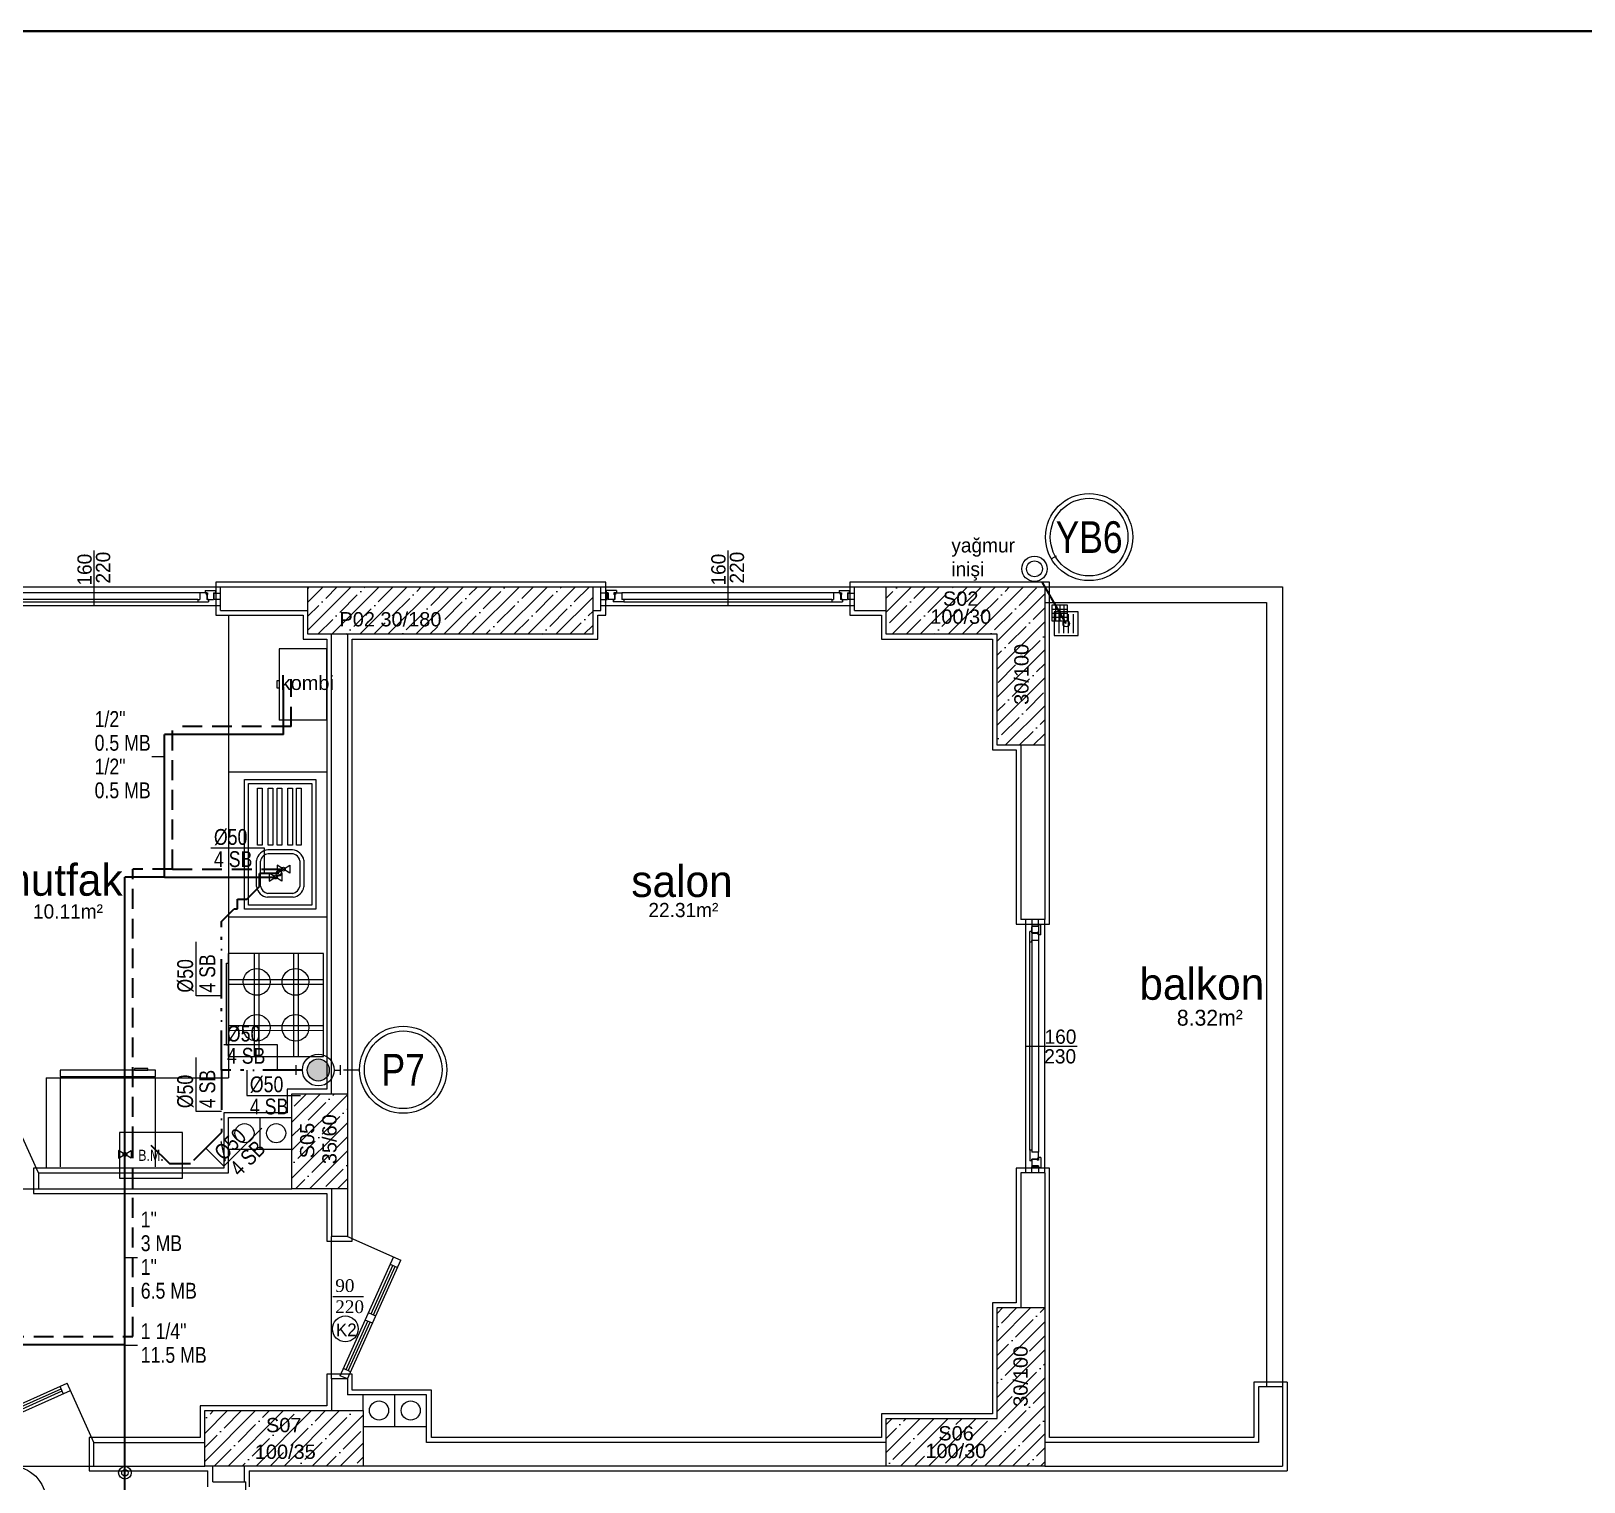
# Model space of a CAD drawing. Header units: centimetres. Extents: x 252513 to 260714, y -444050 to -441150.
# Drawn here: x 255610 to 256590, y -442066 to -441150 of the extents above; entities that cross this region are included whole.
import ezdxf
from ezdxf.enums import TextEntityAlignment as Align

# ---------------------------------------------------------------- set-up
doc = ezdxf.new("R2010")
doc.units = ezdxf.units.CM
for name, pattern in [('ROTAS_BASMA', [18.75, 12.5, -6.25]), ('ROTAS_PISSU', [45, 25, -6, 0, -6, 2, -6]), ('ROTAS_YAGMUR', [45, 30, -6, 0, -9])]:
    doc.linetypes.add(name, pattern=pattern)
for name, color, linetype, lineweight in [('ROTAS-MIMARI', 8, 'Continuous', 13), ('ROTAS-MIMARI-YAZI', 8, 'Continuous', 13), ('ROTAS-PAFTA', 144, 'Continuous', 35), ('ROTAS-SEMBOL-KILAVUZ', 9, 'Continuous', 9), ('ROTAS-SIHHI-CIHAZ-YAZI', 1, 'Continuous', 13), ('ROTAS-SIHHI-KOLON-NO', 1, 'Continuous', 18), ('ROTAS-SIHHI-PIS-SU', 6, 'ROTAS_PISSU', 30), ('ROTAS-SIHHI-PIS-SU-CAP', 211, 'Continuous', 18), ('ROTAS-SIHHI-SEMBOL', 1, 'Continuous', 18), ('ROTAS-SIHHI-SICAK-SU', 1, 'ROTAS_BASMA', 30), ('ROTAS-SIHHI-SOGUK-SU', 5, 'Continuous', 30), ('ROTAS-SIHHI-TEMIZ-SU-CAP', 101, 'Continuous', 18), ('ROTAS-SIHHI-YAGMUR', 3, 'ROTAS_YAGMUR', 30), ('ROTAS-SIHHI-YAGMUR-NO', 3, 'Continuous', 18)]:
    doc.layers.add(name, color=color, linetype=linetype, lineweight=lineweight)
doc.styles.add('arial_1_18', font='arial.ttf', dxfattribs={"height": 0.2})
doc.styles.add('ROTAS-YAZI', font='arial.ttf')
pattern_1 = [(45, (233139.548, -437638.89), (-8.838835, 8.838835), []), (45, (233148.387, -437638.89), (-8.838835, 8.838835), [15.625, -3.125, 0, -3.125])]

# ---------------------------------------------------------------- blocks, each defined once
blk = doc.blocks.new('ROTAS-S2-PIS-KOLON')
h = blk.add_hatch(color=6)
edge = h.paths.add_edge_path()
edge.add_arc((0, 0), 7, 0, 360)
at = {"color": 30}
for p, q in [((-10, 0), (-14, 0)), ((10, 0), (14, 0))]:
    blk.add_line(p, q, dxfattribs=at)
at = {"color": 1}
for points in [[(-14, -3), (-14, 3)], [(14, -3), (14, 3)]]:
    blk.add_lwpolyline(points, dxfattribs=at)
at = {"color": 30}
blk.add_circle((0, 0), 10, dxfattribs=at)
at = {"color": 6}
blk.add_circle((0, 0), 7, dxfattribs=at)
at = {"style": 'ROTAS-YAZI', "flags": 1}
blk.add_attdef('NO', (0, 0), '', height=5, dxfattribs=at)
blk = doc.blocks.new('ROTAS-S2-TEMIZ-GIRIS')
for radius in [4, 2]:
    blk.add_circle((0, 0), radius)
blk = doc.blocks.new('ROTAS-S2-KURESEL-VANA')
blk.add_lwpolyline([(-4, -2.5), (4, 2.5), (4, -2.5), (-4, 2.5)], close=True)
blk.add_circle((0, 0), 1.2)
blk = doc.blocks.new('ROTAS-S2-BALKON-SUZGECI')
for p, q in [((-4.5, -6), (-4.5, 6)), ((-1.5, -6), (-1.5, 6)), ((1.5, -6), (1.5, 6)), ((4.5, -6), (4.5, 6))]:
    blk.add_line(p, q)
blk.add_lwpolyline([(-7.5, -7.5), (7.5, -7.5), (7.5, 7.5), (-7.5, 7.5)], close=True)
blk.add_circle((0, 0), 2)
blk = doc.blocks.new('ROTAS-S2-KOLON-YAGMUR')
at = {"color": 3}
for radius in [8, 5]:
    blk.add_circle((0, 0), radius, dxfattribs=at)
blk = doc.blocks.new('ROTAS-S2-KOLON-NO')
at = {"color": 1}
for radius in [27.5, 24.5]:
    blk.add_circle((0, 0), radius, dxfattribs=at)
at = {"color": 6, "style": 'ROTAS-YAZI', "width": 0.8}
blk.add_attdef('NO', text='', height=20, dxfattribs=at).set_placement((0, 0), align=Align.MIDDLE_CENTER)
blk = doc.blocks.new('ROTAS-S2-KOLON-NO-YAGMUR')
at = {"color": 1}
for radius in [27.5, 24.5]:
    blk.add_circle((0, 0), radius, dxfattribs=at)
at = {"color": 3, "style": 'ROTAS-YAZI', "width": 0.8}
blk.add_attdef('NO', text='', height=20, dxfattribs=at).set_placement((0, 0), align=Align.MIDDLE_CENTER)
blk = doc.blocks.new('ROTAS-S2-PS-CAP-A')
for p, q in [((0, 0), (0, -16)), ((0, -16), (34, -16))]:
    blk.add_line(p, q)
at = {"style": 'ROTAS-YAZI', "width": 0.8}
for tag, p in [('CAP', (2, -14)), ('SB', (2, -28))]:
    blk.add_attdef(tag, p, '', height=10, dxfattribs=at)
blk = doc.blocks.new('ROTAS-S2-PS-CAP-U')
for p, q in [((0, 0), (0, 16)), ((0, 16), (34, 16))]:
    blk.add_line(p, q)
at = {"style": 'ROTAS-YAZI', "width": 0.8}
for tag, p in [('CAP', (2, 18)), ('SB', (2, 4))]:
    blk.add_attdef(tag, p, '', height=10, dxfattribs=at)
blk = doc.blocks.new('ROTAS-S2-PS-CAP-UL')
for p, q in [((0, 16), (-34, 16)), ((0, 0), (0, 16))]:
    blk.add_line(p, q)
at = {"style": 'ROTAS-YAZI', "width": 0.8}
for tag, p in [('CAP', (-32, 18)), ('SB', (-32, 4))]:
    blk.add_attdef(tag, p, '', height=10, dxfattribs=at)
blk = doc.blocks.new('ROTAS-S2-TS-CAP2')
at = {"style": 'ROTAS-YAZI', "width": 0.8}
for tag, p in [('C1', (0, 15)), ('M1', (0, 0))]:
    blk.add_attdef(tag, p, '', height=10, dxfattribs=at)
blk = doc.blocks.new('ROTAS-S2-TS-CAP4')
at = {"style": 'ROTAS-YAZI', "width": 0.8}
for tag, p in [('C1', (0, 45)), ('M1', (0, 30)), ('C2', (0, 15)), ('M2', (0, 0))]:
    blk.add_attdef(tag, p, '', height=10, dxfattribs=at)

msp = doc.modelspace()

# ---------------------------------------------------------------- hatches: boundary and pattern name
at = {"layer": 'ROTAS-MIMARI', "ltscale": 0.03}
h = msp.add_hatch(dxfattribs=at)
h.set_pattern_fill('ANSI35', color=256, scale=50, style=0)
h.set_pattern_definition(pattern_1)
h.paths.add_polyline_path([(255964.41, -441500.76), (255784.41, -441500.76), (255784.41, -441530.76), (255964.41, -441530.76)])
h.paths.add_polyline_path([(255802.08, -441528.25), (255871.06, -441528.25), (255871.06, -441514.28), (255802.08, -441514.28)], flags=24)
h = msp.add_hatch(dxfattribs=at)
h.set_pattern_fill('ANSI35', color=256, scale=50, style=0)
h.set_pattern_definition(pattern_1)
h.paths.add_polyline_path([(256249.41, -441500.76), (256149.41, -441500.76), (256149.41, -441530.76), (256219.41, -441530.76), (256219.41, -441600.76), (256249.41, -441600.76)])
h.paths.add_polyline_path([(256241.73, -441577.6), (256241.73, -441534.49), (256227.76, -441534.49), (256227.76, -441577.6)], flags=24)
h.paths.add_polyline_path([(256174.9, -441526.57), (256218.01, -441526.57), (256218.01, -441512.6), (256174.9, -441512.6)], flags=24)
h.paths.add_polyline_path([(256182.91, -441515.23), (256209.94, -441515.23), (256209.94, -441501.27), (256182.91, -441501.27)], flags=24)
h = msp.add_hatch(dxfattribs=at)
h.set_pattern_fill('ANSI35', color=256, scale=50, style=0)
h.set_pattern_definition(pattern_1)
h.paths.add_polyline_path([(255809.41, -441820.76), (255774.41, -441820.76), (255774.41, -441880.76), (255809.41, -441880.76)])
h.paths.add_polyline_path([(255805.05, -441867.51), (255805.05, -441831.39), (255791.08, -441831.39), (255791.08, -441867.51)], flags=24)
h.paths.add_polyline_path([(255790.99, -441863.79), (255790.99, -441836.77), (255777.03, -441836.77), (255777.03, -441863.79)], flags=24)
h = msp.add_hatch(dxfattribs=at)
h.set_pattern_fill('ANSI35', color=256, scale=50, style=0)
h.set_pattern_definition(pattern_1)
h.paths.add_polyline_path([(256249.41, -441955.76), (256219.41, -441955.76), (256219.41, -442025.76), (256149.41, -442025.76), (256149.41, -442055.76), (256249.41, -442055.76)])
h.paths.add_polyline_path([(256241.17, -442020.64), (256241.17, -441977.53), (256227.2, -441977.53), (256227.2, -442020.64)], flags=24)
h.paths.add_polyline_path([(256171.83, -442053.16), (256214.94, -442053.16), (256214.94, -442039.19), (256171.83, -442039.19)], flags=24)
h.paths.add_polyline_path([(256179.98, -442042.03), (256207.01, -442042.03), (256207.01, -442028.07), (256179.98, -442028.07)], flags=24)
h = msp.add_hatch(dxfattribs=at)
h.set_pattern_fill('ANSI35', color=256, scale=50, style=0)
h.set_pattern_definition(pattern_1)
h.paths.add_polyline_path([(255819.41, -442020.76), (255719.41, -442020.76), (255719.41, -442055.76), (255819.41, -442055.76)])
h.paths.add_polyline_path([(255748.64, -442053.68), (255791.76, -442053.68), (255791.76, -442039.71), (255748.64, -442039.71)], flags=24)
h.paths.add_polyline_path([(255755.74, -442036.83), (255782.76, -442036.83), (255782.76, -442022.87), (255755.74, -442022.87)], flags=24)

# ---------------------------------------------------------------- linework, layer by layer
for p, q in [((255649.41, -441477.85), (255649.41, -441512.58)), ((256049.41, -441477.85), (256049.41, -441512.58)), ((255569.41, -441500.76), (255729.41, -441500.76)), ((255716.21, -441504.57), (255582.61, -441504.57)), ((255720.61, -441504.57), (255716.21, -441504.57)), ((255716.21, -441504.57), (255716.21, -441508.77)), ((255719.71, -441503.17), (255719.71, -441504.57)), ((255719.71, -441503.17), (255726.11, -441503.17)), ((255719.71, -441504.57), (255721.21, -441504.57)), ((255720.31, -441505.07), (255720.61, -441505.07)), ((255720.31, -441505.07), (255720.31, -441505.57)), ((255720.31, -441505.57), (255720.61, -441505.57)), ((255720.61, -441504.57), (255720.61, -441505.07)), ((255720.61, -441505.57), (255720.61, -441508.77)), ((255720.91, -441505.57), (255720.91, -441508.77)), ((255720.91, -441505.57), (255721.21, -441505.57)), ((255721.21, -441504.57), (255721.21, -441505.57)), ((255724.91, -441504.57), (255724.91, -441508.77)), ((255724.91, -441504.57), (255726.11, -441504.57)), ((255725.41, -441504.77), (255729.41, -441504.77)), ((255725.41, -441508.77), (255725.41, -441504.77)), ((255726.11, -441503.17), (255726.11, -441504.57)), ((255784.41, -441497.76), (255726.41, -441497.76)), ((255726.41, -441497.76), (255726.41, -441518.76)), ((255729.41, -441500.76), (255784.41, -441500.76)), ((255729.41, -441515.76), (255729.41, -441500.76)), ((255729.41, -441515.76), (255729.41, -441500.76)), ((255964.41, -441497.76), (255784.41, -441497.76)), ((255972.41, -441497.76), (255964.41, -441497.76)), ((255964.41, -441500.76), (255969.41, -441500.76)), ((255969.41, -441515.76), (255969.41, -441500.76)), ((255969.41, -441500.76), (256129.41, -441500.76)), ((255973.41, -441504.77), (255969.41, -441504.77)), ((255972.41, -441518.76), (255972.41, -441497.76)), ((255972.71, -441503.17), (255972.71, -441504.57)), ((255979.11, -441503.17), (255972.71, -441503.17)), ((255973.91, -441504.57), (255972.71, -441504.57)), ((255973.41, -441508.77), (255973.41, -441504.77)), ((255973.91, -441504.57), (255973.91, -441508.77)), ((255977.61, -441504.57), (255977.61, -441505.57)), ((255979.11, -441504.57), (255977.61, -441504.57)), ((255977.91, -441505.57), (255977.61, -441505.57)), ((255977.91, -441505.57), (255977.91, -441508.77)), ((255978.21, -441504.57), (255982.61, -441504.57)), ((255978.21, -441504.57), (255978.21, -441505.07)), ((255978.51, -441505.07), (255978.21, -441505.07)), ((255978.51, -441505.57), (255978.21, -441505.57)), ((255978.21, -441505.57), (255978.21, -441508.77)), ((255978.51, -441505.07), (255978.51, -441505.57)), ((255979.11, -441503.17), (255979.11, -441504.57)), ((256116.21, -441504.57), (255982.61, -441504.57)), ((255982.61, -441504.57), (255982.61, -441508.77)), ((256120.61, -441504.57), (256116.21, -441504.57)), ((256116.21, -441504.57), (256116.21, -441508.77)), ((256119.71, -441503.17), (256119.71, -441504.57)), ((256119.71, -441503.17), (256126.11, -441503.17)), ((256119.71, -441504.57), (256121.21, -441504.57)), ((256120.31, -441505.07), (256120.61, -441505.07)), ((256120.31, -441505.07), (256120.31, -441505.57)), ((256120.31, -441505.57), (256120.61, -441505.57)), ((256120.61, -441504.57), (256120.61, -441505.07)), ((256120.61, -441505.57), (256120.61, -441508.77)), ((256120.91, -441505.57), (256120.91, -441508.77)), ((256120.91, -441505.57), (256121.21, -441505.57)), ((256121.21, -441504.57), (256121.21, -441505.57)), ((256124.91, -441504.57), (256124.91, -441508.77)), ((256124.91, -441504.57), (256126.11, -441504.57)), ((256125.41, -441504.77), (256129.41, -441504.77)), ((256125.41, -441508.77), (256125.41, -441504.77)), ((256126.11, -441503.17), (256126.11, -441504.57)), ((256189.41, -441497.76), (256126.41, -441497.76)), ((256126.41, -441497.76), (256126.41, -441518.76)), ((256129.41, -441500.76), (256149.41, -441500.76)), ((256129.41, -441515.76), (256129.41, -441500.76)), ((256252.41, -441497.76), (256189.41, -441497.76)), ((256252.41, -441600.76), (256252.41, -441497.76)), ((255569.41, -441512.58), (255729.41, -441512.58)), ((255715.01, -441508.77), (255583.81, -441508.77)), ((255583.81, -441510.17), (255715.01, -441510.17)), ((255715.01, -441508.77), (255715.01, -441510.17)), ((255715.01, -441508.77), (255716.21, -441508.77)), ((255715.01, -441510.17), (255721.81, -441510.17)), ((255721.81, -441508.77), (255720.61, -441508.77)), ((255720.91, -441508.77), (255724.91, -441508.77)), ((255721.81, -441508.77), (255721.81, -441510.17)), ((255729.41, -441508.77), (255725.41, -441508.77)), ((255969.41, -441508.77), (255973.41, -441508.77)), ((255969.41, -441512.58), (256129.41, -441512.58)), ((255977.91, -441508.77), (255973.91, -441508.77)), ((255977.01, -441508.77), (255978.21, -441508.77)), ((255977.01, -441508.77), (255977.01, -441510.17)), ((255983.81, -441510.17), (255977.01, -441510.17)), ((255983.81, -441508.77), (255982.61, -441508.77)), ((256115.01, -441508.77), (255983.81, -441508.77)), ((255983.81, -441508.77), (255983.81, -441510.17)), ((255983.81, -441510.17), (256115.01, -441510.17)), ((256115.01, -441508.77), (256115.01, -441510.17)), ((256115.01, -441508.77), (256116.21, -441508.77)), ((256115.01, -441510.17), (256121.81, -441510.17)), ((256121.81, -441508.77), (256120.61, -441508.77)), ((256120.91, -441508.77), (256124.91, -441508.77)), ((256121.81, -441508.77), (256121.81, -441510.17)), ((256129.41, -441508.77), (256125.41, -441508.77)), ((256263.85, -441512.32), (256253.85, -441512.32)), ((256253.85, -441512.32), (256253.85, -441522.32)), ((256253.85, -441514.79), (256263.85, -441514.79)), ((256256.31, -441512.32), (256256.31, -441522.32)), ((256258.93, -441512.32), (256258.93, -441522.32)), ((256261.55, -441512.32), (256261.55, -441522.32)), ((256263.85, -441522.32), (256263.85, -441512.32)), ((255726.41, -441518.76), (255781.41, -441518.76)), ((255729.41, -441515.76), (255784.41, -441515.76)), ((255734.41, -441518.76), (255734.41, -441810.76)), ((255781.41, -441518.76), (255781.41, -441533.76)), ((255964.41, -441515.76), (255969.41, -441515.76)), ((255967.41, -441518.76), (255972.41, -441518.76)), ((255967.41, -441533.76), (255967.41, -441518.76)), ((256126.41, -441518.76), (256146.41, -441518.76)), ((256129.41, -441515.76), (256149.41, -441515.76)), ((256146.41, -441518.76), (256146.41, -441533.76)), ((256253.85, -441517.32), (256263.85, -441517.32)), ((256253.85, -441519.85), (256263.85, -441519.85)), ((256253.85, -441522.32), (256263.85, -441522.32)), ((255781.41, -441533.76), (255786.41, -441533.76)), ((255786.41, -441533.76), (255796.41, -441533.76)), ((255799.41, -441530.76), (255789.41, -441530.76)), ((255796.41, -441533.76), (255796.41, -441817.76)), ((255799.41, -441820.76), (255799.41, -441530.76)), ((255809.41, -441530.76), (255809.41, -441820.76)), ((255812.41, -441820.76), (255812.41, -441533.76)), ((255812.41, -441533.76), (255967.41, -441533.76)), ((256146.41, -441533.76), (256216.41, -441533.76)), ((256216.41, -441533.76), (256216.41, -441603.76)), ((255766.41, -441539.85), (255766.41, -441584.85)), ((255796.41, -441539.85), (255766.41, -441539.85)), ((255796.41, -441584.85), (255796.41, -441539.85)), ((255765.12, -441564.84), (255765.12, -441559.85)), ((255765.12, -441559.85), (255766.41, -441559.85)), ((255766.41, -441564.84), (255765.12, -441564.84)), ((255796.41, -441584.85), (255766.41, -441584.85)), ((256216.41, -441603.76), (256231.41, -441603.76)), ((256231.41, -441603.76), (256231.41, -441713.76)), ((256234.41, -441600.76), (256234.41, -441710.76)), ((256249.41, -441600.76), (256249.41, -441710.76)), ((256252.41, -441713.76), (256252.41, -441600.76)), ((255734.41, -441617.46), (255796.41, -441617.46)), ((255744.49, -441704.27), (255744.49, -441622.46)), ((255744.49, -441622.46), (255789.49, -441622.46)), ((255789.49, -441622.46), (255789.49, -441704.27)), ((255746.99, -441701.77), (255746.99, -441624.96)), ((255746.99, -441624.96), (255786.99, -441624.96)), ((255752.7, -441663.85), (255752.7, -441627.82)), ((255752.7, -441627.82), (255755.7, -441627.82)), ((255755.7, -441627.82), (255755.7, -441663.85)), ((255759.45, -441663.85), (255759.45, -441627.82)), ((255759.45, -441627.82), (255762.45, -441627.82)), ((255762.45, -441627.82), (255762.45, -441663.85)), ((255765.01, -441663.85), (255765.01, -441627.82)), ((255765.01, -441627.82), (255768.01, -441627.82)), ((255768.01, -441627.82), (255768.01, -441663.85)), ((255771.75, -441663.85), (255771.75, -441627.82)), ((255771.75, -441627.82), (255774.75, -441627.82)), ((255774.75, -441627.82), (255774.75, -441663.85)), ((255777.32, -441663.85), (255777.32, -441627.82)), ((255777.32, -441627.82), (255780.32, -441627.82)), ((255780.32, -441627.82), (255780.32, -441663.85)), ((255786.99, -441624.96), (255786.99, -441701.77)), ((255755.7, -441663.85), (255752.7, -441663.85)), ((255774.72, -441666.78), (255759.3, -441666.78)), ((255773, -441669.28), (255759.3, -441669.28)), ((255762.45, -441663.85), (255759.45, -441663.85)), ((255768.01, -441663.85), (255765.01, -441663.85)), ((255774.75, -441663.85), (255771.75, -441663.85)), ((255780.32, -441663.85), (255777.32, -441663.85)), ((255751.99, -441689.98), (255751.99, -441673.61)), ((255754.49, -441689.74), (255754.49, -441673.85)), ((255779.49, -441673.67), (255779.49, -441689.93)), ((255781.99, -441673.38), (255781.99, -441690.21)), ((255786.99, -441701.77), (255746.99, -441701.77)), ((255775.09, -441696.77), (255758.94, -441696.77)), ((255774.87, -441694.27), (255759.15, -441694.27)), ((255796.41, -441709.27), (255734.41, -441709.27)), ((255789.49, -441704.27), (255744.49, -441704.27)), ((256249.41, -441710.76), (256234.41, -441710.76)), ((256237.6, -441870.76), (256237.6, -441710.76)), ((256241.41, -441710.76), (256241.41, -441714.76)), ((256245.41, -441714.76), (256245.41, -441710.76)), ((256249.41, -441870.76), (256249.41, -441710.76)), ((256231.41, -441713.76), (256252.41, -441713.76)), ((256240.01, -441856.36), (256240.01, -441718.36)), ((256241.41, -441718.36), (256240.01, -441718.36)), ((256240.01, -441725.16), (256240.01, -441718.36)), ((256241.41, -441714.76), (256245.41, -441714.76)), ((256241.41, -441715.26), (256241.41, -441856.36)), ((256241.41, -441719.26), (256241.41, -441715.26)), ((256245.61, -441715.26), (256241.41, -441715.26)), ((256241.41, -441718.36), (256241.41, -441719.56)), ((256244.61, -441719.26), (256241.41, -441719.26)), ((256244.61, -441719.56), (256241.41, -441719.56)), ((256244.61, -441719.26), (256244.61, -441718.96)), ((256245.61, -441718.96), (256244.61, -441718.96)), ((256244.61, -441719.86), (256244.61, -441719.56)), ((256245.11, -441719.86), (256244.61, -441719.86)), ((256245.11, -441719.86), (256245.11, -441719.56)), ((256245.61, -441719.56), (256245.11, -441719.56)), ((256245.61, -441714.06), (256245.61, -441857.56)), ((256247.01, -441714.06), (256245.61, -441714.06)), ((256245.61, -441715.26), (256245.61, -441714.06)), ((256245.61, -441720.46), (256245.61, -441718.96)), ((256245.61, -441719.56), (256245.61, -441723.96)), ((256247.01, -441720.46), (256245.61, -441720.46)), ((256247.01, -441720.46), (256247.01, -441714.06)), ((256241.41, -441725.16), (256240.01, -441725.16)), ((256245.61, -441723.96), (256241.41, -441723.96)), ((256241.41, -441725.16), (256241.41, -441723.96)), ((255733.12, -441780), (255733.13, -441738.24)), ((255733.13, -441738.24), (255734.42, -441738.24)), ((255734.41, -441797.14), (255734.42, -441732.14)), ((255794.42, -441732.14), (255734.42, -441732.14)), ((255750.51, -441732.14), (255750.5, -441797.14)), ((255753.51, -441732.14), (255753.5, -441797.14)), ((255775.32, -441732.14), (255775.32, -441797.14)), ((255778.32, -441732.14), (255778.32, -441797.14)), ((255794.41, -441797.14), (255794.42, -441732.14)), ((255734.41, -441748.57), (255794.41, -441748.56)), ((255734.41, -441751.57), (255794.41, -441751.56)), ((255733.12, -441790), (255733.12, -441780)), ((255734.41, -441777.71), (255794.41, -441777.72)), ((255734.41, -441790), (255733.12, -441790)), ((255734.41, -441780.71), (255794.41, -441780.72)), ((255734.41, -441797.14), (255794.41, -441797.14)), ((256237.6, -441790.76), (256269.92, -441790.76)), ((256237.6, -441790.76), (256269.92, -441790.76)), ((255688.23, -441805.94), (255628.23, -441805.93)), ((255628.23, -441805.93), (255628.23, -441809.78)), ((255683.46, -441804.85), (255675.15, -441804.85)), ((255675.15, -441804.85), (255675.15, -441805.93)), ((255675.15, -441805.93), (255683.46, -441805.93)), ((255683.46, -441805.93), (255683.46, -441804.85)), ((255688.23, -441809.79), (255688.23, -441805.94)), ((255619.41, -441810.76), (255734.41, -441810.76)), ((255619.41, -441810.76), (255619.41, -441867.76)), ((255628.23, -441810.76), (255628.22, -441866.92)), ((255628.23, -441809.78), (255688.23, -441809.79)), ((255688.23, -441810.77), (255628.23, -441810.76)), ((255633.23, -441810.76), (255633.23, -441809.78)), ((255683.23, -441810.77), (255683.23, -441809.79)), ((255688.22, -441866.92), (255688.23, -441810.77)), ((255796.41, -441817.76), (255771.41, -441817.76)), ((255771.41, -441817.76), (255771.41, -441832.76)), ((255812.41, -441880.76), (255812.41, -441820.76)), ((255614.41, -441870.76), (255599.29, -441837.12)), ((255771.41, -441832.76), (255731.41, -441832.76)), ((255731.41, -441832.76), (255731.41, -441835.76)), ((255731.41, -441835.76), (255731.41, -441867.76)), ((255734.41, -441870.76), (255734.41, -441835.76)), ((255734.41, -441835.76), (255774.41, -441835.76)), ((255734.41, -441835.76), (255774.41, -441835.76)), ((255734.41, -441835.76), (255774.41, -441835.76)), ((255734.41, -441835.76), (255774.41, -441835.76)), ((255734.41, -441835.76), (255774.41, -441835.76)), ((255754.41, -441855.76), (255754.41, -441835.76)), ((255734.41, -441855.76), (255774.41, -441855.76)), ((255734.41, -441855.76), (255774.41, -441855.76)), ((256241.41, -441856.36), (256240.01, -441856.36)), ((256240.01, -441856.36), (256240.01, -441863.16)), ((256241.41, -441856.36), (256241.41, -441857.56)), ((256245.61, -441857.56), (256241.41, -441857.56)), ((256245.61, -441861.96), (256245.61, -441857.56)), ((255731.41, -441867.76), (255611.41, -441867.76)), ((255611.41, -441867.76), (255611.41, -441883.76)), ((256252.41, -441867.76), (256231.41, -441867.76)), ((256231.41, -441867.76), (256231.41, -441952.76)), ((256241.41, -441863.16), (256240.01, -441863.16)), ((256241.41, -441863.16), (256241.41, -441861.96)), ((256244.61, -441861.96), (256241.41, -441861.96)), ((256241.41, -441862.26), (256241.41, -441866.26)), ((256244.61, -441862.26), (256241.41, -441862.26)), ((256245.61, -441866.26), (256241.41, -441866.26)), ((256241.41, -441870.76), (256241.41, -441866.76)), ((256241.41, -441866.76), (256245.41, -441866.76)), ((256245.11, -441861.66), (256244.61, -441861.66)), ((256244.61, -441861.66), (256244.61, -441861.96)), ((256244.61, -441862.26), (256244.61, -441862.56)), ((256245.61, -441862.56), (256244.61, -441862.56)), ((256245.11, -441861.66), (256245.11, -441861.96)), ((256245.61, -441861.96), (256245.11, -441861.96)), ((256245.41, -441866.76), (256245.41, -441870.76)), ((256247.01, -441861.06), (256245.61, -441861.06)), ((256245.61, -441861.06), (256245.61, -441862.56)), ((256245.61, -441866.26), (256245.61, -441867.46)), ((256247.01, -441867.46), (256245.61, -441867.46)), ((256247.01, -441861.06), (256247.01, -441867.46)), ((256252.41, -441955.76), (256252.41, -441867.76)), ((255614.41, -441870.76), (255734.41, -441870.76)), ((255614.41, -441870.76), (255614.41, -441880.76)), ((256234.41, -441870.76), (256234.41, -441955.76)), ((256249.41, -441870.76), (256234.41, -441870.76)), ((256249.41, -441870.76), (256249.41, -441955.76)), ((255524.41, -441880.76), (255614.41, -441880.76)), ((255611.41, -441883.76), (255771.41, -441883.76)), ((255614.41, -441880.76), (255774.41, -441880.76)), ((255771.41, -441883.76), (255796.41, -441883.76)), ((255796.41, -441883.76), (255796.41, -441913.76)), ((255799.41, -441880.76), (255799.41, -441910.76)), ((255809.41, -441880.76), (255809.41, -441910.76)), ((255812.41, -441913.76), (255812.41, -441880.76)), ((255796.41, -441913.76), (255812.41, -441913.76)), ((255809.41, -441910.76), (255799.41, -441910.76)), ((255799.41, -442000.76), (255799.41, -441910.76)), ((255809.41, -441910.76), (255843.06, -441925.88)), ((255804.85, -441998.71), (255838.5, -441923.83)), ((255809.41, -442000.76), (255843.06, -441925.88)), ((255824.34, -441959.73), (255838.08, -441929.13)), ((255825.78, -441960.38), (255839.52, -441929.78)), ((255836.45, -441928.39), (255841.01, -441930.44)), ((255819.63, -441948.91), (255800.31, -441948.91)), ((256231.41, -441952.76), (256216.41, -441952.76)), ((256216.41, -441952.76), (256216.41, -442022.76)), ((256252.41, -442037.76), (256252.41, -441955.76)), ((255808.54, -441994.89), (255822.29, -441964.29)), ((255809.98, -441995.54), (255823.73, -441964.94)), ((255825.21, -441965.6), (255820.65, -441963.55)), ((255827.26, -441961.04), (255822.7, -441958.99)), ((255811.46, -441996.2), (255806.9, -441994.15)), ((255549.41, -442040.76), (255632.61, -442003.38)), ((255630.1, -442009.99), (255628.05, -442005.43)), ((255649.41, -442040.76), (255632.61, -442003.38)), ((255812.41, -441997.76), (255796.41, -441997.76)), ((255796.41, -441997.76), (255796.41, -442017.76)), ((255799.41, -442000.76), (255799.41, -442020.76)), ((255809.41, -442000.76), (255799.41, -442000.76)), ((255809.41, -442000.76), (255804.85, -441998.71)), ((255809.41, -442000.76), (255809.41, -442010.76)), ((255812.41, -442007.76), (255812.41, -441997.76)), ((256402.41, -442002.76), (256381.41, -442002.76)), ((256381.41, -442002.76), (256381.41, -442037.76)), ((256402.41, -442002.76), (256402.41, -442058.76)), ((255551.46, -442045.32), (255634.66, -442007.94)), ((255593.96, -442022.53), (255628.72, -442006.91)), ((255594.61, -442023.97), (255629.37, -442008.35)), ((255859.41, -442010.76), (255809.41, -442010.76)), ((255862.41, -442007.76), (255812.41, -442007.76)), ((255819.41, -442020.76), (255819.41, -442010.76)), ((255839.41, -442030.76), (255839.41, -442010.76)), ((255859.41, -442040.76), (255859.41, -442010.76)), ((255859.41, -442030.76), (255859.41, -442010.76)), ((255859.41, -442030.76), (255859.41, -442010.76)), ((255862.41, -442037.76), (255862.41, -442007.76)), ((256399.41, -442005.76), (256384.41, -442005.76)), ((256384.41, -442005.76), (256384.41, -442040.76)), ((256399.41, -442005.76), (256399.41, -442055.76)), ((255796.41, -442017.76), (255716.41, -442017.76)), ((255716.41, -442017.76), (255716.41, -442037.76)), ((256216.41, -442022.76), (256146.41, -442022.76)), ((256146.41, -442022.76), (256146.41, -442037.76)), ((255819.41, -442030.76), (255859.41, -442030.76)), ((255716.41, -442037.76), (255646.41, -442037.76)), ((255646.41, -442037.76), (255646.41, -442058.76)), ((255649.41, -442040.76), (255719.41, -442040.76)), ((255649.41, -442055.76), (255649.41, -442040.76)), ((256149.41, -442040.76), (255859.41, -442040.76)), ((256146.41, -442037.76), (255862.41, -442037.76)), ((256384.41, -442040.76), (256249.41, -442040.76)), ((256381.41, -442037.76), (256252.41, -442037.76)), ((255549.41, -442055.76), (255649.41, -442055.76)), ((255646.41, -442058.76), (255721.41, -442058.76)), ((255649.41, -442055.76), (255719.41, -442055.76)), ((255721.41, -442068.76), (255721.41, -442058.76)), ((255724.41, -442065.76), (255724.41, -442055.76)), ((255744.41, -442065.76), (255744.41, -442055.76)), ((255747.41, -442058.76), (255819.41, -442058.76)), ((255747.41, -442058.76), (255747.41, -442068.76)), ((256149.41, -442055.76), (255819.41, -442055.76)), ((255819.41, -442058.76), (256402.41, -442058.76)), ((255724.41, -442065.76), (255744.41, -442065.76)), ((255739.41, -442065.76), (255745.41, -442065.76)), ((255745.41, -442185.76), (255745.41, -442065.76))]:
    msp.add_line(p, q, dxfattribs=at)
for points in [[(255964.41, -441530.76), (255784.41, -441530.76), (255784.41, -441500.76)], [(255784.41, -441500.76), (255964.41, -441500.76)], [(255964.41, -441530.76), (255964.41, -441500.76)], [(256149.41, -441500.76), (256249.41, -441500.76)], [(256149.41, -441530.76), (256149.41, -441500.76)], [(256249.41, -441500.76), (256399.41, -441500.76)], [(256249.41, -441500.76), (256249.41, -441600.76)], [(256399.41, -441500.76), (256399.41, -442005.76)], [(256249.41, -441510.76), (256389.41, -441510.76)], [(256389.41, -441510.76), (256389.41, -442005.76)], [(256219.41, -441530.76), (256149.41, -441530.76)], [(256219.41, -441600.76), (256219.41, -441530.76)], [(256249.41, -441600.76), (256219.41, -441600.76)], [(255774.41, -441880.76), (255774.41, -441820.76)], [(255774.41, -441820.76), (255809.41, -441820.76)], [(255809.41, -441820.76), (255809.41, -441880.76)], [(255809.41, -441880.76), (255774.41, -441880.76)], [(256219.41, -442025.76), (256219.41, -441955.76)], [(256219.41, -441955.76), (256249.41, -441955.76)], [(256249.41, -441955.76), (256249.41, -442055.76)], [(255719.41, -442020.76), (255819.41, -442020.76)], [(255719.41, -442055.76), (255719.41, -442020.76)], [(255819.41, -442020.76), (255819.41, -442055.76)], [(256149.41, -442025.76), (256219.41, -442025.76)], [(256149.41, -442055.76), (256149.41, -442025.76)], [(255819.41, -442055.76), (255719.41, -442055.76)], [(256249.41, -442055.76), (256149.41, -442055.76)], [(256249.41, -442055.76), (256399.41, -442055.76)]]:
    msp.add_lwpolyline(points, dxfattribs=at)
for centre, radius in [((256242.98, -441489.42), 8), ((256242.98, -441489.42), 5), ((255766.22, -441681.66), 1.68), ((255752.19, -441750.14), 8.48), ((255776.64, -441750.14), 8.48), ((255752.19, -441779.14), 8.48), ((255776.64, -441779.14), 8.48), ((255744.47, -441845.65), 6.03), ((255764.47, -441845.65), 6.03), ((255808.1, -441969.16), 8.14), ((255829.35, -442020.65), 6.03), ((255849.35, -442020.65), 6.03), ((255597.15, -442077.76), 22)]:
    msp.add_circle(centre, radius, dxfattribs=at)
for centre, radius, start, end in [((255760.23, -441675.1), 8.38, 96.41545, 169.7181), ((255760.23, -441675.1), 5.88, 96.41545, 167.71817), ((255773.79, -441675.1), 5.88, 14.16716, 97.66063), ((255773.79, -441675.1), 8.38, 11.85798, 83.58455), ((255760.23, -441688.49), 8.38, 190.2819, 261.08681), ((255760.23, -441688.49), 5.88, 192.28183, 259.35464), ((255773.79, -441688.49), 5.88, 280.64536, 345.83284), ((255773.79, -441688.49), 8.38, 278.91319, 348.14202)]:
    msp.add_arc(centre, radius, start, end, dxfattribs=at)
at = {"layer": 'ROTAS-PAFTA'}
msp.add_lwpolyline([(254578, -444050), (256617, -444050), (256617, -441150), (254578, -441150)], close=True, dxfattribs=at)
at = {"layer": 'ROTAS-SEMBOL-KILAVUZ'}
for p, q in [((256256.66, -441481.4), (256253.63, -441483.15)), ((255807, -441805.74), (255817.1, -441805.7))]:
    msp.add_line(p, q, dxfattribs=at)
at = {"layer": 'ROTAS-SIHHI-PIS-SU'}
for points in [[(255781.05, -441805.8), (255730, -441805.8), (255730, -441712), (255738, -441704), (255740, -441704), (255740, -441698), (255746, -441698), (255754, -441690), (255754, -441681.66)], [(255766.22, -441681.66), (255754, -441681.66)], [(255781.05, -441805.8), (255730, -441805.8), (255730, -441845.3), (255710.3, -441865), (255697.35, -441865)], [(255685.45, -441853.1), (255697.35, -441865)]]:
    msp.add_lwpolyline(points, dxfattribs=at)
at = {"layer": 'ROTAS-SIHHI-SEMBOL'}
msp.add_lwpolyline([(255665.6, -441874.1), (255705.3, -441874.1), (255705.3, -441845.1), (255665.6, -441845.1)], close=True, dxfattribs=at)
at = {"layer": 'ROTAS-SIHHI-SICAK-SU'}
for points in [[(255774.01, -441589), (255774.01, -441559)], [(255699.01, -441679), (255699.01, -441589)], [(255774.01, -441589), (255699.01, -441589)], [(255699.01, -441679), (255674.01, -441679)], [(255674.01, -441854), (255674.01, -441679)], [(255699.01, -441679), (255769.01, -441679)], [(255674.01, -441974), (255674.01, -441854)], [(255124.01, -441974), (255674.01, -441974)]]:
    msp.add_lwpolyline(points, dxfattribs=at)
at = {"layer": 'ROTAS-SIHHI-SOGUK-SU'}
for points in [[(255769.01, -441594), (255769.01, -441564)], [(255694.01, -441684), (255694.01, -441594)], [(255769.01, -441594), (255694.01, -441594)], [(255694.01, -441684), (255669.01, -441684)], [(255669.01, -441859), (255669.01, -441684)], [(255694.01, -441684), (255764.01, -441684)], [(255669.01, -441979), (255669.01, -441859)], [(255119.01, -441979), (255669.01, -441979)], [(255669.01, -442024), (255669.01, -441979)], [(255669.01, -442060), (255669.01, -442024)], [(255703.5, -442278), (255669.01, -442278), (255669.01, -442060)]]:
    msp.add_lwpolyline(points, dxfattribs=at)
at = {"layer": 'ROTAS-SIHHI-TEMIZ-SU-CAP'}
for p, q in [((255694.01, -441608), (255686.01, -441608)), ((255669.01, -441924), (255677.01, -441924)), ((255669.01, -441979.5), (255677.01, -441979.5))]:
    msp.add_line(p, q, dxfattribs=at)
for points in [[(255694.01, -441639), (255694.01, -441608)], [(255669.01, -441893), (255669.01, -441924)], [(255669.01, -442001.5), (255669.01, -441979.5)]]:
    msp.add_lwpolyline(points, dxfattribs=at)
at = {"layer": 'ROTAS-SIHHI-YAGMUR'}
msp.add_lwpolyline([(256263, -441524), (256242.98, -441489.42)], dxfattribs=at)

# ---------------------------------------------------------------- block references
at = {"layer": 'ROTAS-SIHHI-KOLON-NO'}
msp.add_blockref('ROTAS-S2-KOLON-NO', (255844.6, -441805.6), dxfattribs=at).add_auto_attribs({'NO': 'P7'})
at = {"layer": 'ROTAS-SIHHI-PIS-SU-CAP'}
for name, p in [('ROTAS-S2-PS-CAP-UL', (255757.18, -441681.66)), ('ROTAS-S2-PS-CAP-UL', (255765.38, -441805.8)), ('ROTAS-S2-PS-CAP-A', (255745.86, -441805.8))]:
    msp.add_blockref(name, p, dxfattribs=at).add_auto_attribs({'CAP': 'Ø50', 'SB': '4 SB'})
for name, p, rotation in [('ROTAS-S2-PS-CAP-U', (255730, -441758.9), 90), ('ROTAS-S2-PS-CAP-U', (255730, -441831.87), 90), ('ROTAS-S2-PS-CAP-A', (255720.15, -441855.15), 44.99999999882087)]:
    msp.add_blockref(name, p, dxfattribs=dict(at, rotation=rotation)).add_auto_attribs({'CAP': 'Ø50', 'SB': '4 SB'})
at = {"layer": 'ROTAS-SIHHI-SEMBOL'}
for name, p in [('ROTAS-S2-KOLON-YAGMUR', (256242.98, -441489.42)), ('ROTAS-S2-BALKON-SUZGECI', (256263, -441524)), ('ROTAS-S2-KURESEL-VANA', (255764.01, -441684)), ('ROTAS-S2-KURESEL-VANA', (255769.01, -441679)), ('ROTAS-S2-PIS-KOLON', (255791, -441805.8)), ('ROTAS-S2-KURESEL-VANA', (255669.01, -441859)), ('ROTAS-S2-TEMIZ-GIRIS', (255669.01, -442060))]:
    msp.add_blockref(name, p, dxfattribs=at)
at = {"layer": 'ROTAS-SIHHI-TEMIZ-SU-CAP'}
for name, p, values in [('ROTAS-S2-TS-CAP4', (255649.88, -441634.23), {'C1': '1/2"', 'M1': '0.5 MB', 'C2': '1/2"', 'M2': '0.5 MB'}), ('ROTAS-S2-TS-CAP4', (255679.01, -441950.07), {'C1': '1"', 'M1': '3 MB', 'C2': '1"', 'M2': '6.5 MB'}), ('ROTAS-S2-TS-CAP2', (255679.01, -441990.57), {'C1': '1 1/4"', 'M1': '11.5 MB'})]:
    msp.add_blockref(name, p, dxfattribs=at).add_auto_attribs(values)
at = {"layer": 'ROTAS-SIHHI-YAGMUR-NO'}
msp.add_blockref('ROTAS-S2-KOLON-NO-YAGMUR', (256277.44, -441469.4), dxfattribs=at).add_auto_attribs({'NO': 'YB6'})

# ---------------------------------------------------------------- texts
at = {"layer": 'ROTAS-MIMARI-YAZI', "ltscale": 0.03}
for s, p in [('160', (255648.02, -441499.98)), ('220', (255659.71, -441498.72)), ('160', (256048.02, -441499.98)), ('220', (256059.71, -441498.72))]:
    msp.add_text(s, height=9, rotation=90, dxfattribs=at).set_placement(p)
at = {"layer": 'ROTAS-MIMARI-YAZI', "ltscale": 0.03, "style": 'arial_1_18'}
for s, p in [('S02', (256185.24, -441512.75)), ('100/30', (256177.22, -441524.08)), ('P02 30/180', (255804.41, -441525.76)), ('kombi', (255767.34, -441565.9)), ('S07', (255758.06, -442034.35)), ('S06', (256182.31, -442039.55)), ('100/35', (255750.97, -442051.2)), ('100/30', (256174.15, -442050.67))]:
    msp.add_text(s, height=9, dxfattribs=at).set_placement(p)
for s, p in [('30/100', (256239.24, -441575.27)), ('35/60', (255802.56, -441865.18)), ('S05', (255788.51, -441861.47)), ('30/100', (256238.68, -442018.32))]:
    msp.add_text(s, height=9, rotation=90, dxfattribs=at).set_placement(p)
at = {"layer": 'ROTAS-MIMARI-YAZI', "ltscale": 0.03}
for s, p in [('160', (256249.33, -441789.21)), ('230', (256249.15, -441801.62))]:
    msp.add_text(s, height=9, dxfattribs=at).set_placement(p)
for s, width, insert, char_height, attachment_point in [('yağmur\\Pinişi', 115.95, (256190.52, -441496.87), 9, 7), ('mutfak', 237.6489, (255667.57, -441675.76), 20, 3), ('salon', 237.6489, (256052.5, -441676.56), 20, 3), ('10.11m²', 64.7169, (255611.01, -441701.17), 9, 1), ('22.31m²', 64.7169, (255999.35, -441700.29), 9, 1), ('balkon', 237.6489, (256387.98, -441741.41), 20, 3), ('8.32m²', 64.7169, (256374.44, -441767.77), 10, 3)]:
    msp.add_mtext_dynamic_manual_height_columns(s, width=width, gutter_width=45, heights=[0], dxfattribs=dict(at, insert=insert, char_height=char_height, attachment_point=attachment_point))
at = {"layer": 'ROTAS-MIMARI-YAZI', "ltscale": 0.03, "char_height": 8, "attachment_point": 1}
for s, insert, width in [('{\\fTimes New Roman|b0|i0|c162|p18;90\\P220}', (255801.76, -441937.84), 23.5115), ('K2', (255802.16, -441965.76), 23.8917)]:
    msp.add_mtext(s, dxfattribs=dict(at, insert=insert, width=width))
at = {"layer": 'ROTAS-SIHHI-CIHAZ-YAZI', "style": 'ROTAS-YAZI', "width": 0.8}
msp.add_text('B.M.', height=7, dxfattribs=at).set_placement((255685.45, -441859.6), align=Align.MIDDLE_CENTER)

doc.saveas('drawing.dxf')
